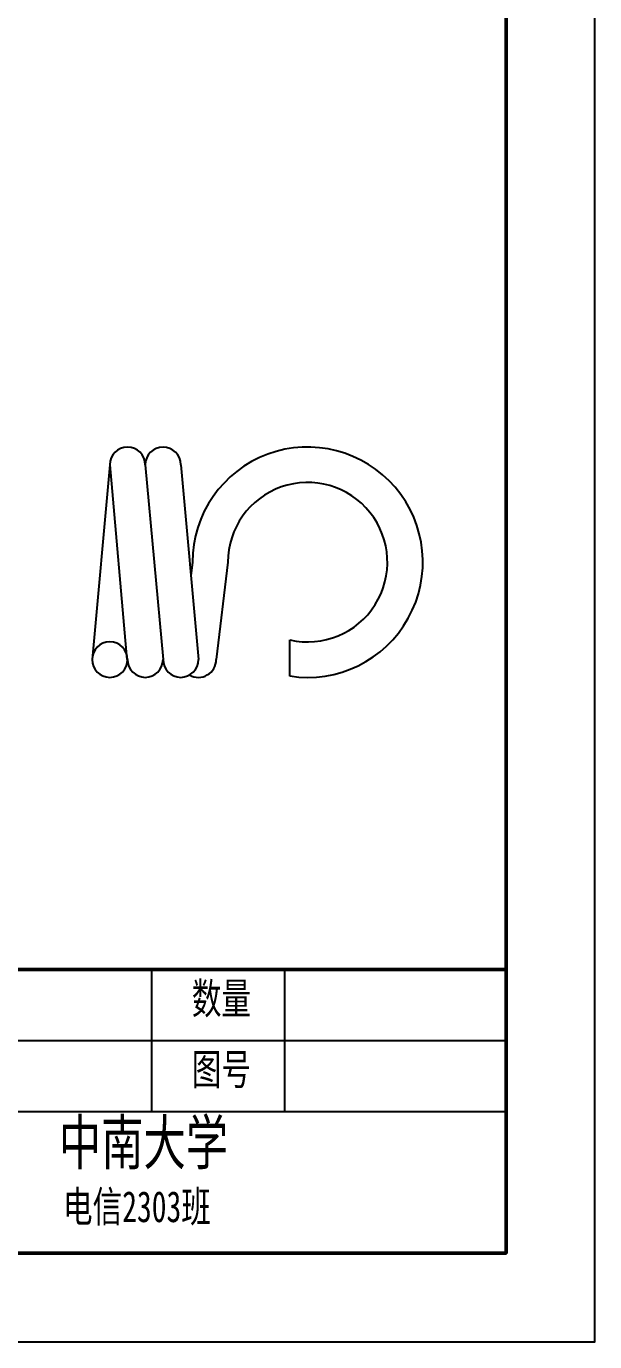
# Model space of a CAD drawing. Header units: millimetres. Extents: x 0 to 420, y 0 to 297.
# Drawn here: x 355.9 to 420, y 0 to 148.5 of the extents above; entities that cross this region are included whole.
import ezdxf

# ---------------------------------------------------------------- set-up
doc = ezdxf.new("R2010")
doc.units = ezdxf.units.MM
doc.styles.add('Annotative', font='simfang.ttf', dxfattribs={"width": 0.7})

msp = doc.modelspace()

# ---------------------------------------------------------------- linework, layer by layer
for p, q in [((365.29, 99), (363.29, 77)), ((365.29, 99), (367.21, 77)), ((369.29, 99), (371.29, 77)), ((373.29, 99), (375.29, 77)), ((374.61, 88), (374.43, 86.48)), ((378.61, 88), (377.29, 77)), ((385.61, 75.15), (385.61, 79.23))]:
    msp.add_line(p, q)
at = {"color": 1}
msp.add_lwpolyline([(0, 0), (420, 0), (420, 297), (0, 297), (0, 0)], dxfattribs=at)
at = {"lineweight": 50}
for points in [[(10, 10), (410, 10), (410, 287), (10, 287), (10, 10)], [(270, 10), (410, 10), (410, 42), (270, 42), (270, 10)]]:
    msp.add_lwpolyline(points, dxfattribs=at)
at = {"lineweight": 25}
for points in [[(370, 42), (370, 26)], [(385, 42), (385, 26)], [(330, 34), (410, 34)], [(330, 26), (410, 26)]]:
    msp.add_lwpolyline(points, dxfattribs=at)
for centre, radius, start, end in [((367.29, 99), 2, 0, 180), ((371.29, 99), 2, 0, 180), ((387.61, 88), 13, 261.1501, 180), ((387.61, 88), 9, 257.1604, 180), ((365.29, 77), 2, 0, 180), ((365.29, 77), 2, 180, 0), ((369.29, 77), 2, 180, 0), ((373.29, 77), 2, 180, 0), ((375.29, 77), 2, 240, 0)]:
    msp.add_arc(centre, radius, start, end)

# ---------------------------------------------------------------- texts
at = {"attachment_point": 1, "style": 'Annotative'}
for s, insert, char_height in [('数量', (374.54, 40.5), 3.5), ('图号', (374.54, 32.5), 3.5), ('中南大学', (359.54, 25), 5), ('电信2303班', (360, 17), 3.5)]:
    msp.add_mtext(s, dxfattribs=dict(at, insert=insert, char_height=char_height))

doc.saveas('drawing.dxf')
